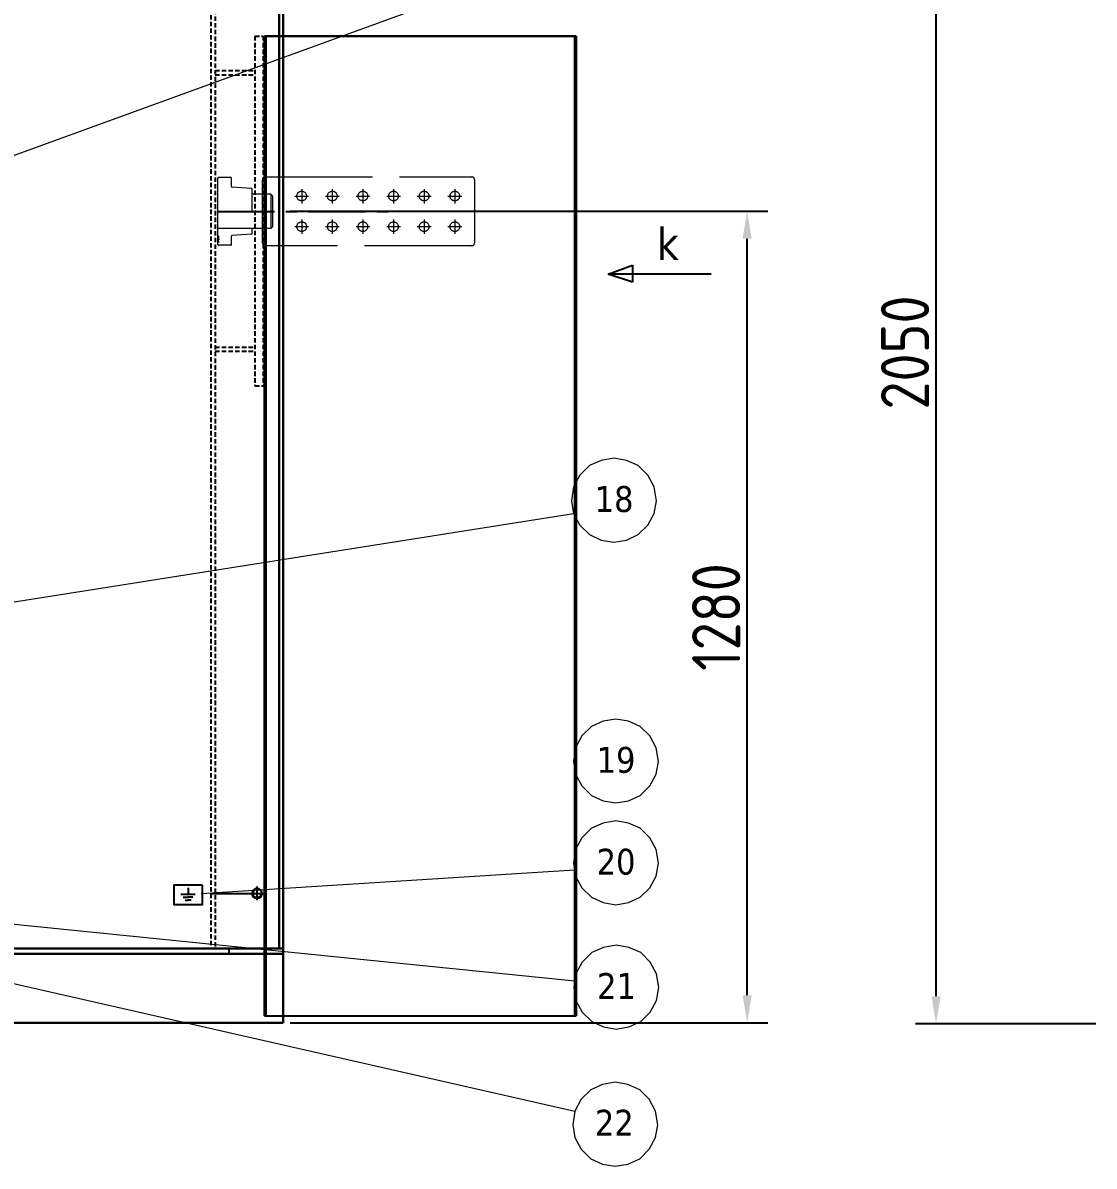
# Model space of a CAD drawing. Header units: millimetres. Extents: x 108973 to 119333, y -159366 to -152040.
# Drawn here: x 112183 to 113740, y -155415 to -153754 of the extents above; entities that cross this region are included whole.
import ezdxf

# ---------------------------------------------------------------- set-up
doc = ezdxf.new("R2010")
doc.units = ezdxf.units.MM
doc.header["$LTSCALE"] = 13
for name, pattern in [('ACAD_ISO02W100', [15, 12, -3]), ('CENTER', [50.8, 31.75, -6.35, 6.35, -6.35]), ('CENTERX2', [101.6, 63.5, -12.7, 12.7, -12.7]), ('DASHED', [0.75, 0.5, -0.25])]:
    doc.linetypes.add(name, pattern=pattern)
doc.layers.get('0').update_dxf_attribs({"color": 1, "linetype": 'CENTER'})
doc.layers.add('1', color=4, linetype='Continuous')
doc.layers.add('4虚线层', color=6, linetype='DASHED')
doc.layers.add('标注、文本', color=3, linetype='Continuous', lineweight=25)
doc.layers.add('铁心', color=3, linetype='Continuous', lineweight=0)
doc.styles.get("Standard").update_dxf_attribs({"font": 'gbenor.shx', "bigfont": 'gbcbig.shx'})
doc.styles.add('Tahoma$001', font='tahoma.ttf', dxfattribs={"height": 2.159784})
doc.dimstyles.new('1-15', dxfattribs={"dimscale": 20, "dimtxt": 3.5, "dimasz": 2, "dimexe": 1.5, "dimexo": 0.5, "dimgap": 0.5, "dimtad": 1, "dimtoh": 1, "dimdec": 1, "dimdsep": 46, "dimtxsty": 'Standard', "dimcen": 2.5, "dimclrd": 3, "dimclre": 3, "dimclrt": 3, "dimadec": 0, "dimazin": 2, "dimtfac": 1, "dimtdec": 1, "dimtmove": 0, "dimatfit": 2, "dimfxl": 0, "dimarcsym": 0})

# ---------------------------------------------------------------- blocks, each defined once
blk = doc.blocks.new('257561')
at = {"layer": '标注、文本'}
for p, q in [((856.87, 2219.06), (856.87, 2214.09)), ((851.69, 2214.09), (862.06, 2214.09)), ((853.4, 2212.22), (856.87, 2212.22)), ((854.71, 2210.17), (856.87, 2210.17)), ((860.35, 2212.22), (856.87, 2212.22)), ((859.04, 2210.17), (856.87, 2210.17))]:
    blk.add_line(p, q, dxfattribs=at)
blk = doc.blocks.new('*D68')
at = {"layer": 'Defpoints', "color": 0, "transparency": 16777216}
for p in [(113509.8, -153257.1), (113752, -153257.1), (113752, -155208.4)]:
    blk.add_point(p, dxfattribs=at)
at = {"layer": '标注、文本', "color": 3, "lineweight": -2, "transparency": 16777216}
for p, q in [((113742, -153257.1), (113479.8, -153257.1)), ((113509.8, -155168.4), (113509.8, -153297.1)), ((113742, -155208.4), (113479.8, -155208.4))]:
    blk.add_line(p, q, dxfattribs=at)
at = {"layer": '标注、文本', "color": 3, "transparency": 16777216}
for points in [[(113503.2, -153297.1), (113516.5, -153297.1), (113509.8, -153257.1)], [(113503.2, -155168.4), (113516.5, -155168.4), (113509.8, -155208.4)]]:
    blk.add_solid(points, dxfattribs=at)
at = {"layer": '标注、文本', "color": 3, "transparency": 16777216, "insert": (113464.8, -154232.8), "char_height": 70, "attachment_point": 5, "rotation": 90}
blk.add_mtext('2050', dxfattribs=at)
blk = doc.blocks.new('*D88')
at = {"layer": 'Defpoints', "color": 0, "transparency": 16777216}
for p in [(112561.1, -154027.6), (113235.3, -154027.6), (112561.1, -155207)]:
    blk.add_point(p, dxfattribs=at)
at = {"layer": '标注、文本', "color": 3, "lineweight": -2, "transparency": 16777216}
for p, q in [((112571.1, -154027.6), (113265.3, -154027.6)), ((113235.3, -155167), (113235.3, -154067.6)), ((112571.1, -155207), (113265.3, -155207))]:
    blk.add_line(p, q, dxfattribs=at)
at = {"layer": '标注、文本', "color": 3, "transparency": 16777216}
for points in [[(113228.6, -154067.6), (113241.9, -154067.6), (113235.3, -154027.6)], [(113228.6, -155167), (113241.9, -155167), (113235.3, -155207)]]:
    blk.add_solid(points, dxfattribs=at)
at = {"layer": '标注、文本', "color": 3, "transparency": 16777216, "insert": (113190.3, -154617.3), "char_height": 70, "attachment_point": 5, "rotation": 90}
blk.add_mtext('1280', dxfattribs=at)

msp = doc.modelspace()

# ---------------------------------------------------------------- linework, layer by layer
at = {"color": 2, "linetype": 'ACAD_ISO02W100', "lineweight": 13}
for p, q in [((112466.078, -154074.422), (112466.078, -153979.664)), ((112485.078, -153978.664), (112467.078, -153978.664)), ((112486.078, -153991.729), (112486.078, -153979.664)), ((112531.078, -154002.666), (112531.078, -153981.664)), ((112531.078, -154002.664), (112531.078, -153981.664)), ((112535.078, -153977.664), (112835.078, -153977.631)), ((112535.078, -153977.664), (112637.134, -153977.664)), ((112839.078, -153981.631), (112839.078, -154073.631)), ((112515.144, -153994.602), (112487.011, -153992.726)), ((112516.078, -154027.687), (112516.078, -153995.6)), ((112543.078, -154002.664), (112516.078, -154002.664)), ((112531.078, -154052.665), (112531.078, -154002.664)), ((112543.078, -154002.664), (112543.069, -154052.664)), ((112543.078, -154002.664), (112546.078, -154005.664)), ((112546.069, -154049.664), (112546.078, -154005.664)), ((112577.988, -154005.414), (112597.988, -154005.414)), ((112587.988, -153995.414), (112587.988, -154015.414)), ((112587.988, -153995.695), (112587.988, -154016.361)), ((112622.488, -154005.414), (112642.488, -154005.414)), ((112632.488, -153995.414), (112632.488, -154015.414)), ((112632.488, -153995.695), (112632.488, -154016.361)), ((112666.988, -154005.414), (112686.988, -154005.414)), ((112676.988, -153995.414), (112676.988, -154015.414)), ((112676.988, -153995.695), (112676.988, -154016.361)), ((112711.488, -154005.414), (112731.488, -154005.414)), ((112721.488, -153995.414), (112721.488, -154015.414)), ((112721.488, -153995.695), (112721.488, -154016.361)), ((112755.988, -154005.414), (112775.988, -154005.414)), ((112765.988, -153995.414), (112765.988, -154015.414)), ((112765.988, -153995.695), (112765.988, -154016.361)), ((112800.488, -154005.414), (112820.488, -154005.414)), ((112810.488, -153995.414), (112810.488, -154015.414)), ((112810.488, -153995.695), (112810.488, -154016.361)), ((112543.078, -154007.666), (112543.078, -154047.666)), ((112587.978, -154039.581), (112587.978, -154060.247)), ((112632.478, -154039.581), (112632.478, -154060.247)), ((112676.978, -154039.581), (112676.978, -154060.247)), ((112721.478, -154039.581), (112721.478, -154060.247)), ((112765.978, -154039.581), (112765.978, -154060.247)), ((112810.478, -154039.581), (112810.478, -154060.247)), ((112543.078, -154052.664), (112466.078, -154052.664)), ((112516.078, -154059.729), (112516.078, -154052.664)), ((112531.078, -154073.664), (112531.078, -154052.665)), ((112531.078, -154073.664), (112531.078, -154052.665)), ((112543.069, -154052.664), (112546.069, -154049.664)), ((112577.978, -154049.914), (112597.978, -154049.914)), ((112587.978, -154039.914), (112587.978, -154059.914)), ((112622.478, -154049.914), (112642.478, -154049.914)), ((112632.478, -154039.914), (112632.478, -154059.914)), ((112666.978, -154049.914), (112686.978, -154049.914)), ((112676.978, -154039.914), (112676.978, -154059.914)), ((112711.478, -154049.914), (112731.478, -154049.914)), ((112721.478, -154039.914), (112721.478, -154059.914)), ((112755.978, -154049.914), (112775.978, -154049.914)), ((112765.978, -154039.914), (112765.978, -154059.914)), ((112800.478, -154049.914), (112820.478, -154049.914)), ((112810.478, -154039.914), (112810.478, -154059.914)), ((112468.015, -154072.265), (112466.078, -154073.179)), ((112467.078, -154064.519), (112467.078, -154063.664)), ((112467.078, -154064.519), (112468.015, -154065.346)), ((112468.015, -154065.346), (112467.078, -154066.26)), ((112467.078, -154067.457), (112467.078, -154066.26)), ((112467.078, -154067.457), (112468.015, -154068.284)), ((112468.015, -154068.284), (112467.078, -154069.197)), ((112467.078, -154071.438), (112467.078, -154069.197)), ((112467.078, -154071.438), (112468.015, -154072.265)), ((112486.078, -154075.664), (112486.078, -154063.6)), ((112515.144, -154060.726), (112487.011, -154062.602)), ((112466.078, -154075.664), (112466.078, -154073.179)), ((112485.078, -154076.664), (112467.078, -154076.664)), ((112835.078, -154077.631), (112535.078, -154077.664)), ((112637.25, -154077.664), (112535.078, -154077.664))]:
    msp.add_line(p, q, dxfattribs=at)
for centre in [(112587.988, -154005.414), (112632.488, -154005.414), (112676.988, -154005.414), (112721.488, -154005.414), (112765.988, -154005.414), (112810.488, -154005.414), (112587.978, -154049.914), (112632.478, -154049.914), (112676.978, -154049.914), (112721.478, -154049.914), (112765.978, -154049.914), (112810.478, -154049.914)]:
    msp.add_circle(centre, 7, dxfattribs=at)
for centre, radius, start, end in [((112467.078, -153979.664), 1, 90, 180), ((112485.078, -153979.664), 1, 0, 90), ((112535.078, -153981.664), 4, 90, 180), ((112535.078, -153981.664), 4, 90, 180), ((112835.078, -153981.631), 4, 0, 90), ((112487.078, -153991.729), 1, 180, 266.185925), ((112515.078, -153995.6), 1, 0, 86.185925), ((112466.078, -154063.664), 1, 0.000001, 90.000001), ((112487.078, -154063.6), 1, 93.814075, 180), ((112515.078, -154059.729), 1, 273.814075, 0), ((112467.078, -154075.664), 1, 180, 270), ((112485.078, -154075.664), 1, 270, 0), ((112535.078, -154073.664), 4, 180, 270), ((112535.078, -154073.664), 4, 180, 270), ((112835.078, -154073.631), 4, 270, 0)]:
    msp.add_arc(centre, radius, start, end, dxfattribs=at)
at = {"layer": '1', "color": 1, "linetype": 'CENTERX2', "lineweight": -3, "ltscale": 0.1}
for p, q in [((112466.078, -154027.655), (112787.326, -154027.637)), ((112454.755, -155019.043), (112547.401, -155019.043)), ((112523.078, -155029.051), (112523.078, -155009.035))]:
    msp.add_line(p, q, dxfattribs=at)
at = {"layer": '4虚线层'}
for p, q in [((112456.078, -153401.092), (112456.078, -155099.043)), ((112462.078, -153403.092), (112462.078, -155099.043)), ((112520.078, -153773.043), (112520.078, -154281.043)), ((112520.078, -153773.043), (112532.078, -153773.043)), ((112532.078, -153773.043), (112532.078, -154281.043)), ((112462.078, -153823.043), (112520.078, -153823.043)), ((112462.078, -153829.043), (112520.078, -153829.043)), ((112462.078, -154225.043), (112520.078, -154225.043)), ((112462.078, -154231.043), (112520.078, -154231.043)), ((112520.078, -154281.043), (112532.078, -154281.043)), ((110845.078, -155099.043), (112547.078, -155099.043)), ((112491.078, -155099.043), (110865.078, -155099.043)), ((112482.078, -155099.043), (112482.078, -155107.043)), ((112547.078, -155107.043), (110845.078, -155107.043))]:
    msp.add_line(p, q, dxfattribs=at)
at = {"layer": '标注、文本', "color": 4, "lineweight": 30}
for p, q in [((112561.078, -155107.043), (112561.078, -153257.074)), ((112555.078, -155099.043), (112555.078, -153293.074)), ((112534.078, -153773.043), (112534.078, -155197.043)), ((112534.078, -153773.043), (112987.078, -153773.043)), ((112536.078, -153773.043), (112536.078, -155197.043)), ((112985.078, -153773.043), (112985.078, -155197.043)), ((112987.078, -153773.043), (112987.078, -155197.043)), ((112561.078, -155099.043), (110831.078, -155099.043)), ((112561.078, -155107.043), (110831.078, -155107.043)), ((112561.078, -155207.043), (112561.078, -155107.043)), ((112561.078, -155207.043), (110831.078, -155207.043))]:
    msp.add_line(p, q, dxfattribs=at)
at = {"layer": '标注、文本'}
for p, q in [((113033.171, -154119.073), (113068.884, -154106.011)), ((113068.884, -154106.011), (113068.884, -154130.823)), ((113183.114, -154119.073), (113033.171, -154119.073)), ((113068.884, -154130.823), (113033.171, -154119.073)), ((112534.078, -155197.043), (112987.078, -155197.043))]:
    msp.add_line(p, q, dxfattribs=at)
msp.add_lwpolyline([(112443.636, -155007.264), (112402.116, -155007.264), (112402.116, -155034.973), (112443.636, -155034.973)], close=True, dxfattribs=at)
at = {"layer": '标注、文本', "color": 4, "lineweight": 30}
msp.add_circle((112523.078, -155019.043), 7, dxfattribs=at)
at = {"layer": '标注、文本'}
msp.add_arc((112523.078, -155019.043), 6, 90, 0, dxfattribs=at)
at = {"layer": '铁心'}
for points in [[(111746.211, -154099.828), (112982.183, -153650.659), (112982.183, -153650.659)], [(111777.258, -154657.019), (112982.885, -154466.852), (112982.885, -154466.852)], [(112442.097, -155019.043), (112984.278, -154984.556), (112984.278, -154984.556)], [(111940.03, -155040.577), (112984.92, -155145.94), (112984.92, -155145.94)], [(111792.081, -155064.07), (112984.92, -155335.291), (112984.92, -155335.291)]]:
    msp.add_lwpolyline(points, dxfattribs=at)
for points in [[(113103.36, -154448.178), (113100.047, -154428.3), (113091.011, -154411.132), (113077.157, -154397.277), (113059.989, -154389.748), (113041.616, -154386.435), (113022.943, -154389.748), (113006.076, -154397.277), (112992.222, -154411.132), (112982.885, -154428.3), (112979.873, -154448.178), (112982.885, -154466.852), (112992.222, -154483.718), (113006.076, -154497.573), (113022.943, -154505.404), (113041.616, -154508.416), (113059.989, -154505.404), (113077.157, -154497.573), (113091.011, -154483.718), (113100.047, -154466.852)], [(113106.259, -154827.261), (113102.946, -154807.383), (113093.91, -154790.215), (113080.056, -154776.361), (113062.888, -154768.831), (113044.515, -154765.518), (113025.842, -154768.831), (113008.975, -154776.361), (112995.121, -154790.215), (112985.784, -154807.383), (112982.772, -154827.261), (112985.784, -154845.935), (112995.121, -154862.801), (113008.975, -154876.656), (113025.842, -154884.487), (113044.515, -154887.499), (113062.888, -154884.487), (113080.056, -154876.656), (113093.91, -154862.801), (113102.946, -154845.935)], [(113106.259, -154975.219), (113102.946, -154955.341), (113093.91, -154938.173), (113080.056, -154924.318), (113062.888, -154916.789), (113044.515, -154913.476), (113025.842, -154916.789), (113008.975, -154924.318), (112995.121, -154938.173), (112985.784, -154955.341), (112982.772, -154975.219), (112985.784, -154993.893), (112995.121, -155010.759), (113008.975, -155024.614), (113025.842, -155032.445), (113044.515, -155035.457), (113062.888, -155032.445), (113080.056, -155024.614), (113093.91, -155010.759), (113102.946, -154993.893)], [(113106.901, -155155.879), (113103.588, -155136), (113094.553, -155118.833), (113080.698, -155104.978), (113063.53, -155097.448), (113045.158, -155094.135), (113026.484, -155097.448), (113009.618, -155104.978), (112995.763, -155118.833), (112986.426, -155136), (112983.414, -155155.879), (112986.426, -155174.552), (112995.763, -155191.419), (113009.618, -155205.273), (113026.484, -155213.104), (113045.158, -155216.116), (113063.53, -155213.104), (113080.698, -155205.273), (113094.553, -155191.419), (113103.588, -155174.552)], [(113105.395, -155355.17), (113102.082, -155335.291), (113093.047, -155318.124), (113079.192, -155304.269), (113062.024, -155296.739), (113043.652, -155293.426), (113024.978, -155296.739), (113008.112, -155304.269), (112994.257, -155318.124), (112984.92, -155335.291), (112981.908, -155355.17), (112984.92, -155373.844), (112994.257, -155390.71), (113008.112, -155404.565), (113024.978, -155412.396), (113043.652, -155415.407), (113062.024, -155412.396), (113079.192, -155404.565), (113093.047, -155390.71), (113102.082, -155373.844)]]:
    msp.add_lwpolyline(points, close=True, dxfattribs=at)

# ---------------------------------------------------------------- block references
at = {"layer": '标注、文本', "xscale": -2, "yscale": 2, "zscale": 2}
msp.add_blockref('257561', (114136.603, -159448.975), dxfattribs=at)

# ---------------------------------------------------------------- texts
at = {"layer": '铁心', "style": 'Tahoma$001'}
for s, height, p in [('k', 46.957, (113103.894, -154098.318)), ('18', 37.5893, (113013.722, -154464.6)), ('19', 37.5893, (113016.621, -154843.683)), ('20', 37.5893, (113016.621, -154991.641)), ('21', 37.5893, (113017.263, -155172.301)), ('22', 37.5893, (113014.012, -155371.022))]:
    msp.add_text(s, height=height, dxfattribs=at).set_placement(p)

# ---------------------------------------------------------------- dimensions: what is measured, and where the dimension line sits
at = {"layer": '标注、文本'}
for base, p1, p2, text, picture, middle in [((113509.836, -153257.074), (113752.016, -155208.427), (113752.016, -153257.074), '2050', '*D68', (113464.836, -154232.75)), ((113235.278, -154027.65), (112561.078, -155207.043), (112561.078, -154027.65), '1280', '*D88', (113190.278, -154617.346))]:
    dim = msp.add_linear_dim(base=base, p1=p1, p2=p2, angle=90, text=text, dimstyle='1-15', dxfattribs=at)
    dim.commit()
    dim.dimension.update_dxf_attribs({"geometry": picture, "text_midpoint": middle})

doc.saveas('drawing.dxf')
